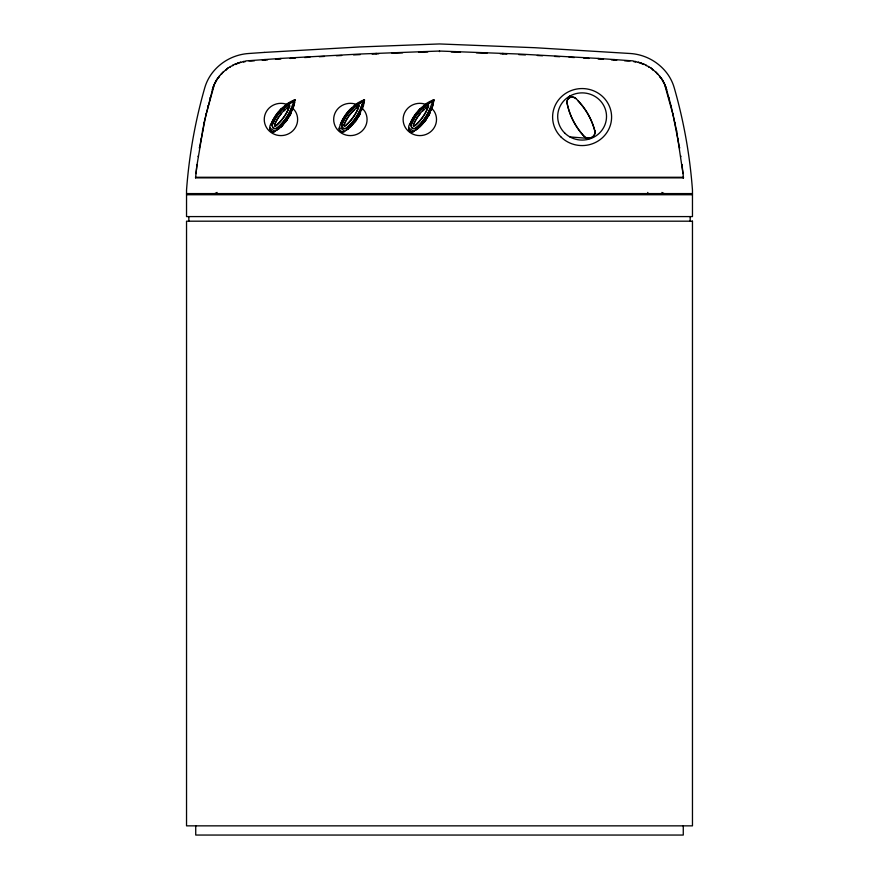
<?xml version="1.0" encoding="UTF-8"?>
<svg xmlns="http://www.w3.org/2000/svg" width="879" height="879" viewBox="0 0 879 879"><rect width="100%" height="100%" fill="white"/><g stroke="black" fill="none" stroke-linecap="round" stroke-linejoin="round"><path stroke-width="1.32" d="M272.237 124.95L272.699 127.499A3.033 2.934 0 0 0 274.061 128.565L274.633 128.73A3.033 2.934 0 0 0 276.907 128.279L277.577 127.741A51.345 49.631 0 0 0 289.894 111.666L290.993 108.963M343.865 125.06L344.348 126.268L345.524 125.84A49.114 47.477 0 0 0 357.303 110.457L359.115 105.821L353.292 110.644A43.664 42.214 0 0 0 344.096 124.433L344.205 125.851L345.524 125.488A49.114 47.477 0 0 0 357.303 110.117L358.357 107.809M411.108 124.95L411.57 127.499A3.033 2.934 0 0 0 412.932 128.565L413.504 128.73A3.033 2.934 0 0 0 415.778 128.279L416.448 127.741A51.345 49.631 0 0 0 428.765 111.666L433.16 100.272L421.129 109.501A45.895 44.368 0 0 0 411.46 123.994L411.108 125.247M195.567 177.866L195.567 177.272L683.433 177.272L683.433 177.866L195.567 177.866L196.984 164.538L195.995 173.613L195.995 173.02M196.984 165.12L204.126 122.412L213.212 86.79L216.586 79.857L221.497 73.572L227.969 68.035L235.385 63.914L246.241 60.882L280.797 58.421L360.236 54.015L439.5 51.037L518.764 54.015L598.203 58.421L632.759 60.882L643.615 63.914L651.031 68.035L657.503 73.572L662.414 79.857L665.788 86.79L671.018 105.755L676.588 130.784L683.005 173.613L682.016 164.538L682.016 165.12M269.82 127.938L275.094 131.454C270.479 134.146 268.018 126.73 271.182 123.752A47.4 45.829 0 0 1 281.17 108.776L287.752 103.359A34.94 33.776 0 0 1 295.047 99.766L295.047 100.36M364.082 102.931L364.477 99.766A34.94 33.776 0 0 0 357.182 103.359L350.6 108.776A47.4 45.829 0 0 0 340.623 123.752L339.25 127.884A3.769 3.637 0 0 0 343.876 131.685L344.612 131.432C338.876 134.553 335.844 122.39 344.535 131.454L348.018 128.828A52.85 51.092 0 0 0 359.082 115.358L363.499 104.876M408.691 127.938L413.976 131.454C409.35 134.146 406.889 126.73 410.053 123.752A47.4 45.829 0 0 1 420.041 108.776L426.623 103.359A34.94 33.776 0 0 1 433.918 99.766L432.94 105.469L431.018 110.347M295.047 99.766L294.069 105.469L292.136 110.347M364.477 99.766L363.499 105.469L361.577 110.347M433.918 99.766L432.193 107.37L428.523 115.358A52.85 51.092 0 0 1 417.459 128.828L413.306 131.685A3.769 3.637 0 0 1 408.691 127.884M214.718 83.23L205.983 114.655L199.412 148.199L199.412 147.606M294.641 102.338L292.388 109.809L289.641 115.358A52.85 51.092 0 0 1 278.588 128.828L274.435 131.685A3.769 3.637 0 0 1 269.82 127.884M277.248 129.905L281.159 126.73A52.85 51.092 0 0 0 289.641 115.654L291.07 112.655L290.224 114.556M346.678 129.905L350.6 126.73A52.85 51.092 0 0 0 359.082 115.654L360.5 112.655L359.665 114.556M416.119 129.905L420.041 126.73A52.85 51.092 0 0 0 428.523 115.654L429.941 112.655L429.095 114.556M272.237 125.247L272.578 123.994A45.895 44.368 0 0 1 282.247 109.501L294.289 100.272L285.62 106.755M341.667 125.247L342.019 124.291A45.895 44.368 0 0 1 346.447 116.094M289.674 105.821L287.872 110.457A49.114 47.477 0 0 1 276.094 125.84L274.655 126.104L274.655 124.433A43.664 42.214 0 0 1 283.862 110.644L289.674 105.821L288.004 110.161M294.289 100.272L290.048 111.314M363.73 100.272L359.324 111.666A51.345 49.631 0 0 1 347.018 127.741L346.348 128.279A3.033 2.934 0 0 1 344.063 128.73L343.502 128.565A3.033 2.934 0 0 1 342.129 127.488L342.019 123.994A45.895 44.368 0 0 1 351.688 109.501L363.73 100.272L360.434 109.26M413.35 125.851L413.537 124.433A43.664 42.214 0 0 1 422.733 110.644L428.545 105.821L426.744 110.117A49.114 47.477 0 0 1 414.965 125.488L413.427 125.631M428.545 105.821L426.744 110.457A49.114 47.477 0 0 1 414.965 125.84L413.646 126.191L413.537 124.785A43.664 42.214 0 0 1 415.965 119.819M270.919 124.565L272.677 120.764A47.4 45.829 0 0 1 278.698 111.743M340.36 124.565L342.118 120.764A47.4 45.829 0 0 1 348.139 111.743M409.79 124.565L411.559 120.764A47.4 45.829 0 0 1 416.8 112.677M359.489 111.018L359.324 111.369A51.345 49.631 0 0 1 347.018 127.444L346.348 127.982A3.033 2.934 0 0 1 341.612 125.576M429.864 108.963L428.765 111.369A51.345 49.631 0 0 1 416.448 127.444L415.778 127.982A3.033 2.934 0 0 1 411.042 125.576M217.278 78.769L215.3 82.67L215.3 82.088M219.552 75.737L218.014 78.308L218.014 77.715M588.425 139.278L589.15 138.388A5.911 5.713 0 0 0 591.149 137.849L592.05 137.377A5.911 5.713 0 0 0 594.94 131.707L594.819 130.795A71.825 69.43 0 0 0 575.888 98.492L575.514 98.162A5.834 5.637 0 0 0 570.449 97.02L568.856 97.833A5.834 5.637 0 0 0 567.01 102.535L567.087 103.315A71.825 69.43 0 0 0 584.194 136.553L584.667 136.992A5.911 5.713 0 0 0 587.776 138.366L589.15 138.388M279.522 110.853L281.379 108.842M348.952 110.853L350.809 108.842M418.393 110.853L420.25 108.842M284.411 107.765L282.247 109.787A45.895 44.368 0 0 0 277.687 115.138M353.841 107.765L351.688 109.787A45.895 44.368 0 0 0 347.117 115.138M423.282 107.765L421.129 109.787A45.895 44.368 0 0 0 416.558 115.138M283.862 110.996L285.049 109.897M354.49 109.897L353.292 110.996A43.664 42.214 0 0 0 348.952 116.083M422.733 110.996L423.92 109.897M287.07 108.095L289.674 106.172M355.061 106.755L363.73 100.569M356.511 108.095L359.115 105.821M424.491 106.755L433.16 100.272M425.941 108.095L428.545 106.172M570.976 97.217A5.834 5.637 0 0 0 570.449 97.305L568.131 98.898A5.834 5.637 0 0 0 567.01 102.821L567.087 103.315M278.676 129.037L278.072 129.422M348.117 129.037L347.513 129.422M417.547 129.037L416.943 129.422M284.807 105.513L287.048 104.447M354.237 105.513L356.478 104.447M423.678 105.513L425.919 104.447M594.94 131.421A5.911 5.713 0 0 1 592.05 137.091L591.149 137.553A5.911 5.713 0 0 1 584.667 136.695L584.205 136.256A71.825 69.43 0 0 1 567.076 103.019M214.828 193.589L217.124 192.435M281.17 109.073L284.06 107.623L282.269 108.436M350.6 109.073L353.501 107.623L351.71 108.436M420.041 109.073L422.942 107.623L421.14 108.436M240.714 62.024L235.385 64.497L235.385 63.914M245.318 61.629L243.461 61.948L243.461 61.365M250.493 61.069L254.427 60.794M262.294 60.244L267.568 59.882M275.501 59.354L280.797 59.014L280.797 58.421M290.059 58.432L295.355 58.102M304.617 57.542L309.913 57.234M319.187 56.706L324.472 56.421M336.393 55.784L341.689 55.509M353.611 54.927L360.236 54.608M372.158 54.069L378.783 53.784M393.352 53.19L402.626 52.839M418.525 52.279L427.743 51.982M186.535 193.589L692.465 193.589M186.535 194.742L692.465 194.742M451.257 51.982L460.475 52.279M476.374 52.839L485.647 53.19M500.217 53.784L506.842 54.069M518.764 54.608L525.389 54.927M537.311 55.509L542.607 55.784M554.528 56.421L559.813 56.706M569.087 57.234L574.383 57.542M583.645 58.102L588.941 58.432M603.499 59.354L598.203 59.014L598.203 58.421M611.432 59.882L616.706 60.244M624.573 60.794L628.507 61.069M569.9 136.915L588.458 138.41M633.682 61.629L635.539 61.948L635.539 61.365M643.615 63.914L643.615 64.497L638.286 62.024M425.777 104.535L424.139 103.876A16.701 16.141 0 0 0 403.12 119.467A16.701 16.141 0 0 0 424.139 135.058A16.701 16.141 0 0 0 434.281 111.402L431.622 108.062M356.347 104.535L354.698 103.876A16.701 16.141 0 0 0 333.679 119.467A16.701 16.141 0 0 0 354.698 135.058A16.701 16.141 0 0 0 364.84 111.402L362.192 108.062M286.906 104.535L285.268 103.876A16.701 16.141 0 0 0 264.249 119.467A16.701 16.141 0 0 0 285.268 135.058A16.701 16.141 0 0 0 295.399 111.402L292.751 108.062M661.876 192.435L664.172 193.589M660.986 77.715L660.986 78.308L659.448 75.737M663.7 82.088L663.7 82.67L661.722 78.769M679.588 147.606L679.588 148.199L673.017 114.655L664.282 83.23M647.768 192.435L647.922 193.589M683.005 173.02L683.433 177.866M690.169 216.586L690.169 221.189M683.269 825.853L683.269 835.05L195.731 835.05L195.731 825.853M683.06 177.272L683.06 177.866M680.873 156.066L680.873 156.649M678.17 139.179L678.17 139.772M676.588 130.784L676.588 131.367M674.874 122.412L674.874 122.994M673.017 114.061L673.017 114.655M671.018 105.755L671.018 106.348M668.875 97.481L668.875 98.074M666.601 89.273L666.601 89.867M666.205 88.01L666.205 88.603M665.788 86.79L665.788 87.384M665.326 85.582L665.326 86.175M664.821 84.395L664.821 84.988M663.074 80.956L663.074 81.549M662.414 79.857L662.414 80.439M660.217 76.693L660.217 77.275M657.503 73.572L657.503 74.155L655.47 71.573M653.306 69.727L653.306 70.32L651.031 68.035M648.647 66.485L648.647 67.079M646.175 65.112L646.175 65.705M640.978 62.881L640.978 63.464M629.825 60.563L629.825 61.156M614.08 59.475L614.08 60.058M594.819 130.795L594.819 131.092A71.825 69.43 0 0 0 578.14 101.063M575.888 98.492L575.514 98.459A5.834 5.637 0 0 0 572.592 97.217M502.876 53.3L502.876 53.894M486.977 52.652L486.977 53.234M455.168 51.509L455.168 52.103M439.5 51.037L439.5 51.619M423.832 51.509L423.832 52.103M392.023 52.652L392.023 53.234M376.124 53.3L376.124 53.894M264.92 59.475L264.92 60.058M249.175 60.563L249.175 61.156M238.022 62.881L238.022 63.464M232.825 65.112L232.825 65.705M230.353 66.485L230.353 67.079M227.969 68.035L225.694 70.32L225.694 69.727M223.53 71.573L221.497 74.155L221.497 73.572M218.783 76.693L218.783 77.275M216.586 79.857L216.586 80.439M215.926 80.956L215.926 81.549M214.179 84.395L214.179 84.988M213.674 85.582L213.674 86.175M213.212 86.79L213.212 87.384M212.795 88.01L212.795 88.603M212.399 89.273L212.399 89.867M210.125 97.481L210.125 98.074M207.982 105.755L207.982 106.348M205.983 114.061L205.983 114.655M204.126 122.412L204.126 122.994M202.412 130.784L202.412 131.367M200.83 139.179L200.83 139.772M198.127 156.066L198.127 156.649M188.831 216.586L188.831 221.189M429.622 113.907A52.85 51.092 0 0 1 428.523 115.951M426.04 119.885A52.85 51.092 0 0 1 424.667 121.763M410.317 131.729A3.769 3.637 0 0 1 409.724 131.235M411.46 124.291A45.895 44.368 0 0 1 415.877 116.094M416.536 118.863A43.664 42.214 0 0 1 417.745 116.995M418.382 116.083A43.664 42.214 0 0 1 420.459 113.457M431.391 101.371A34.94 33.776 0 0 1 433.918 100.36M360.181 113.907A52.85 51.092 0 0 1 359.082 115.951M356.599 119.885A52.85 51.092 0 0 1 355.226 121.763M340.876 131.729A3.769 3.637 0 0 1 340.283 131.235M344.096 124.785A43.664 42.214 0 0 1 348.304 116.995M357.182 103.942A34.94 33.776 0 0 1 359.522 102.568M361.95 101.371A34.94 33.776 0 0 1 364.477 100.36M287.872 110.117A49.114 47.477 0 0 1 276.094 125.488L274.907 125.917L274.655 124.785A43.664 42.214 0 0 1 278.874 116.995M272.171 125.576A3.033 2.934 0 0 0 276.907 127.982L277.577 127.444A51.345 49.631 0 0 0 289.894 111.369M290.751 113.907A52.85 51.092 0 0 1 289.641 115.951M287.169 119.885A52.85 51.092 0 0 1 285.796 121.763M282.785 125.334A52.85 51.092 0 0 1 281.159 127.026M271.446 131.729A3.769 3.637 0 0 1 270.853 131.235M272.578 124.291A45.895 44.368 0 0 1 277.006 116.094M279.511 116.083A43.664 42.214 0 0 1 281.577 113.457M287.752 103.942A34.94 33.776 0 0 1 290.081 102.568M569.9 96.042L568.131 98.898L569.9 96.042M264.359 52.41L248.46 53.52A50.323 50.323 0 0 0 213.421 71.463A44.686 44.686 0 0 0 204.763 87.79A506.051 506.051 0 0 0 186.535 190.095L186.535 216.586L692.465 216.586L692.465 190.095A506.051 506.051 0 0 0 674.237 87.79A44.686 44.686 0 0 0 665.579 71.463A50.323 50.323 0 0 0 630.54 53.52L535.069 47.719L439.5 43.95L359.852 46.95L264.359 52.41M692.465 221.189L186.535 221.189L186.535 825.853L692.465 825.853L692.465 221.189M561.252 137.234A29.501 28.513 0 0 0 610.597 124.444A29.501 28.513 0 0 0 574.47 89.526A29.501 28.513 0 0 0 561.252 137.234M564.845 133.168A24.414 23.601 0 0 0 605.686 122.588A24.414 23.601 0 0 0 575.789 93.679A24.414 23.601 0 0 0 564.845 133.168"/></g></svg>
